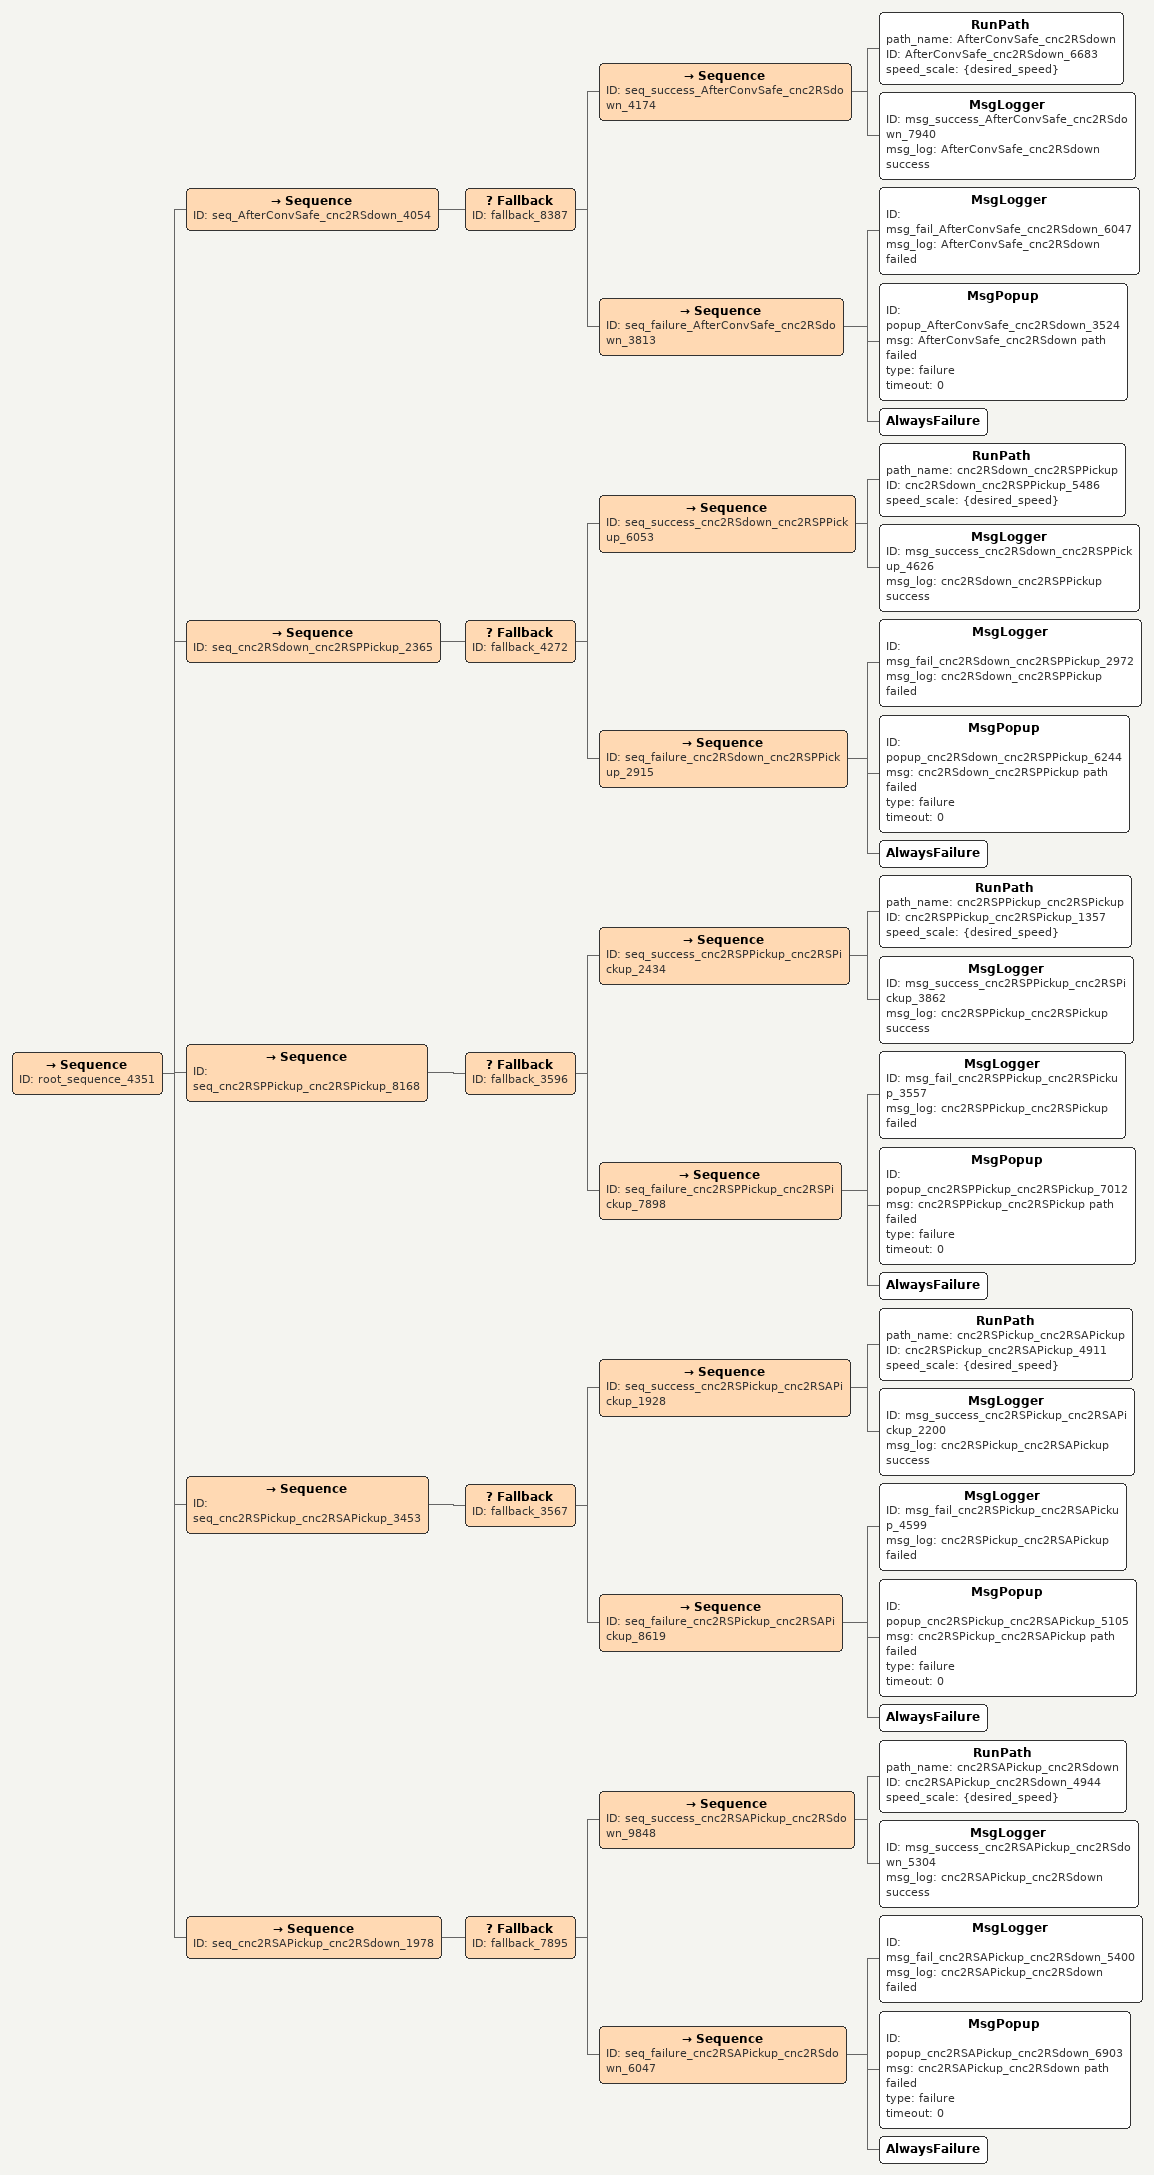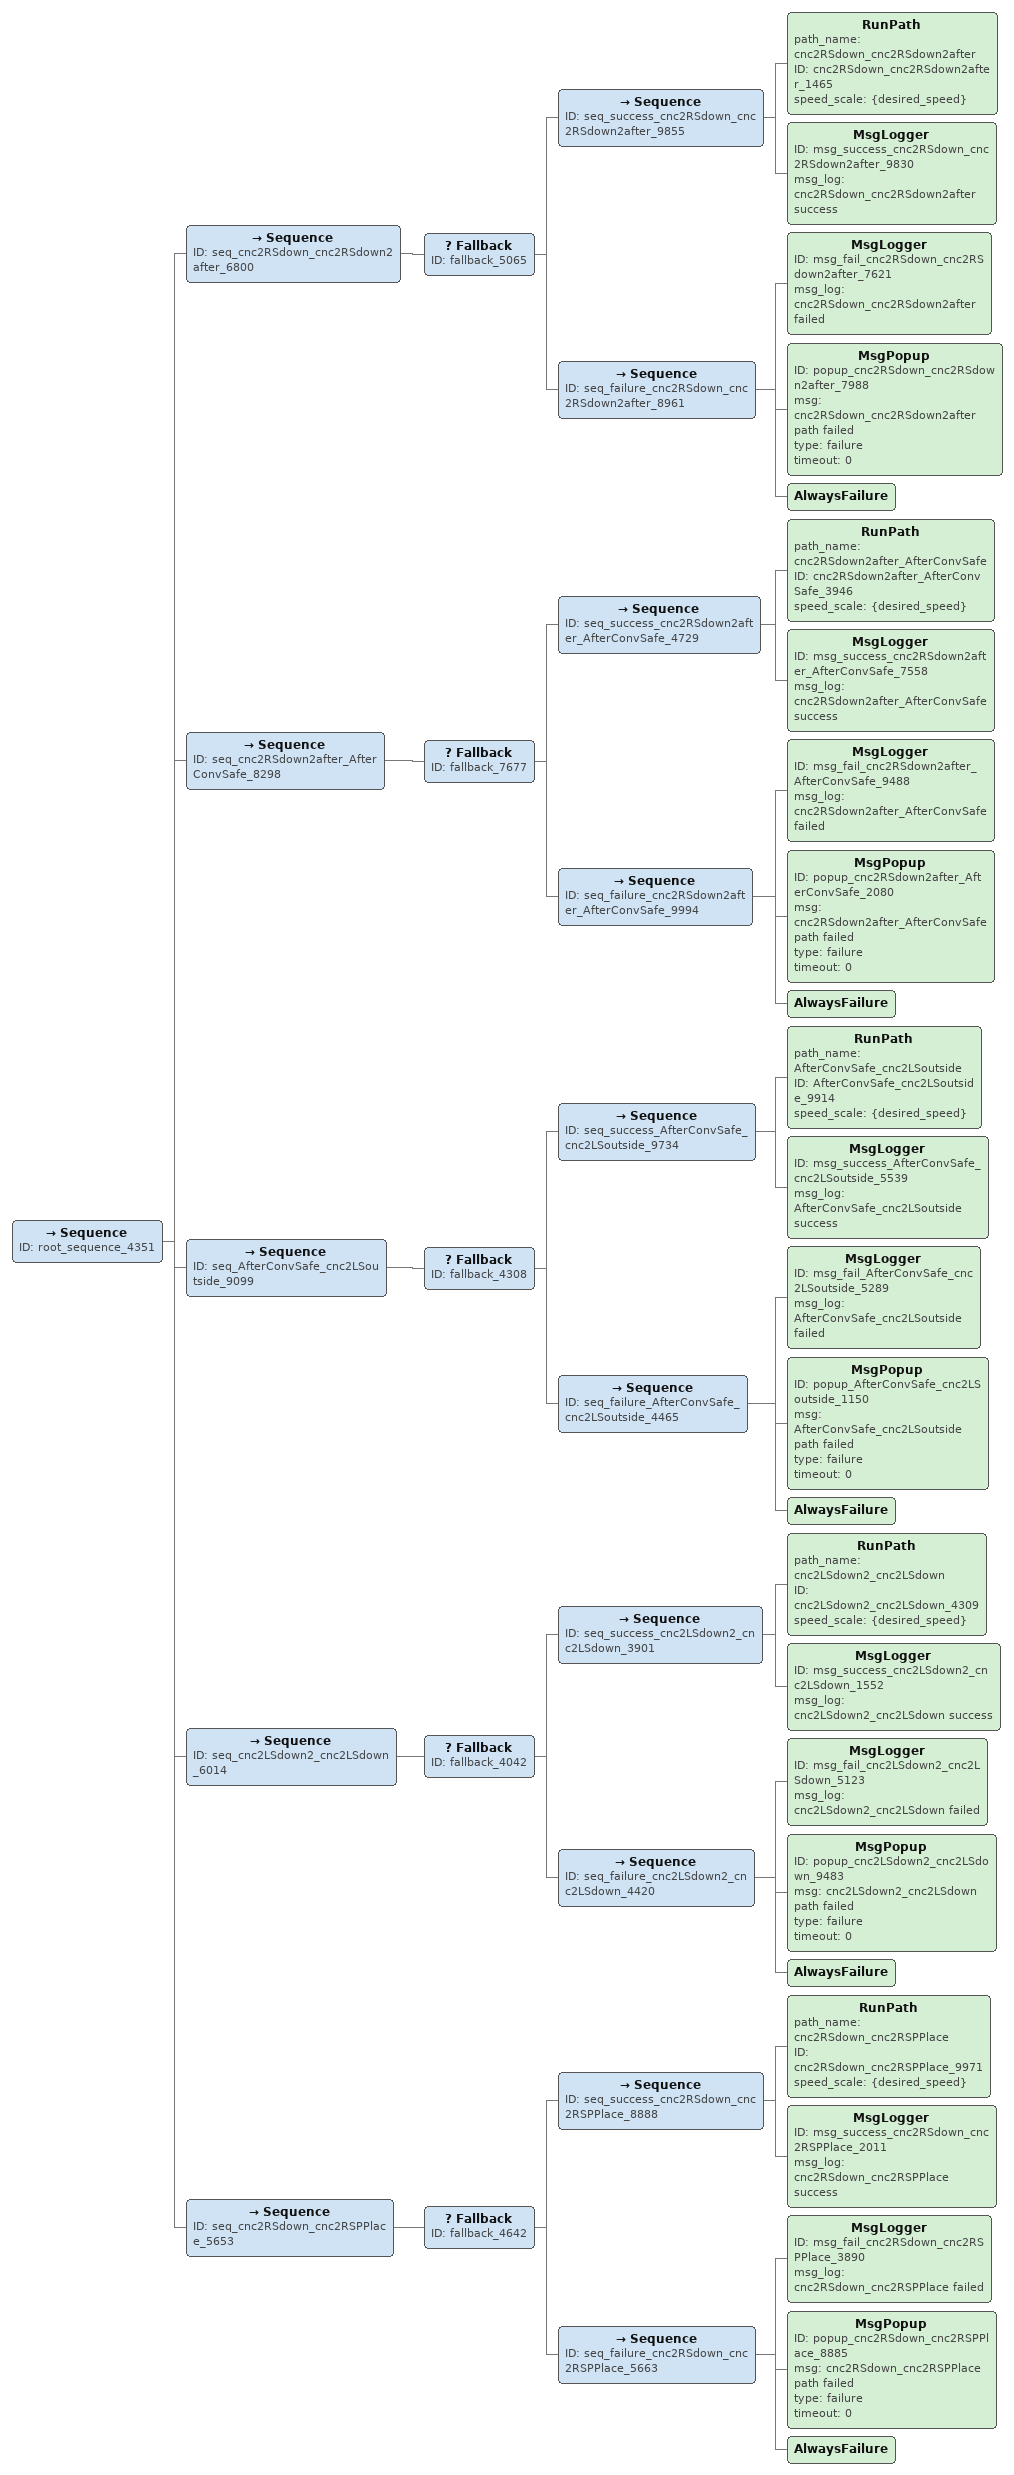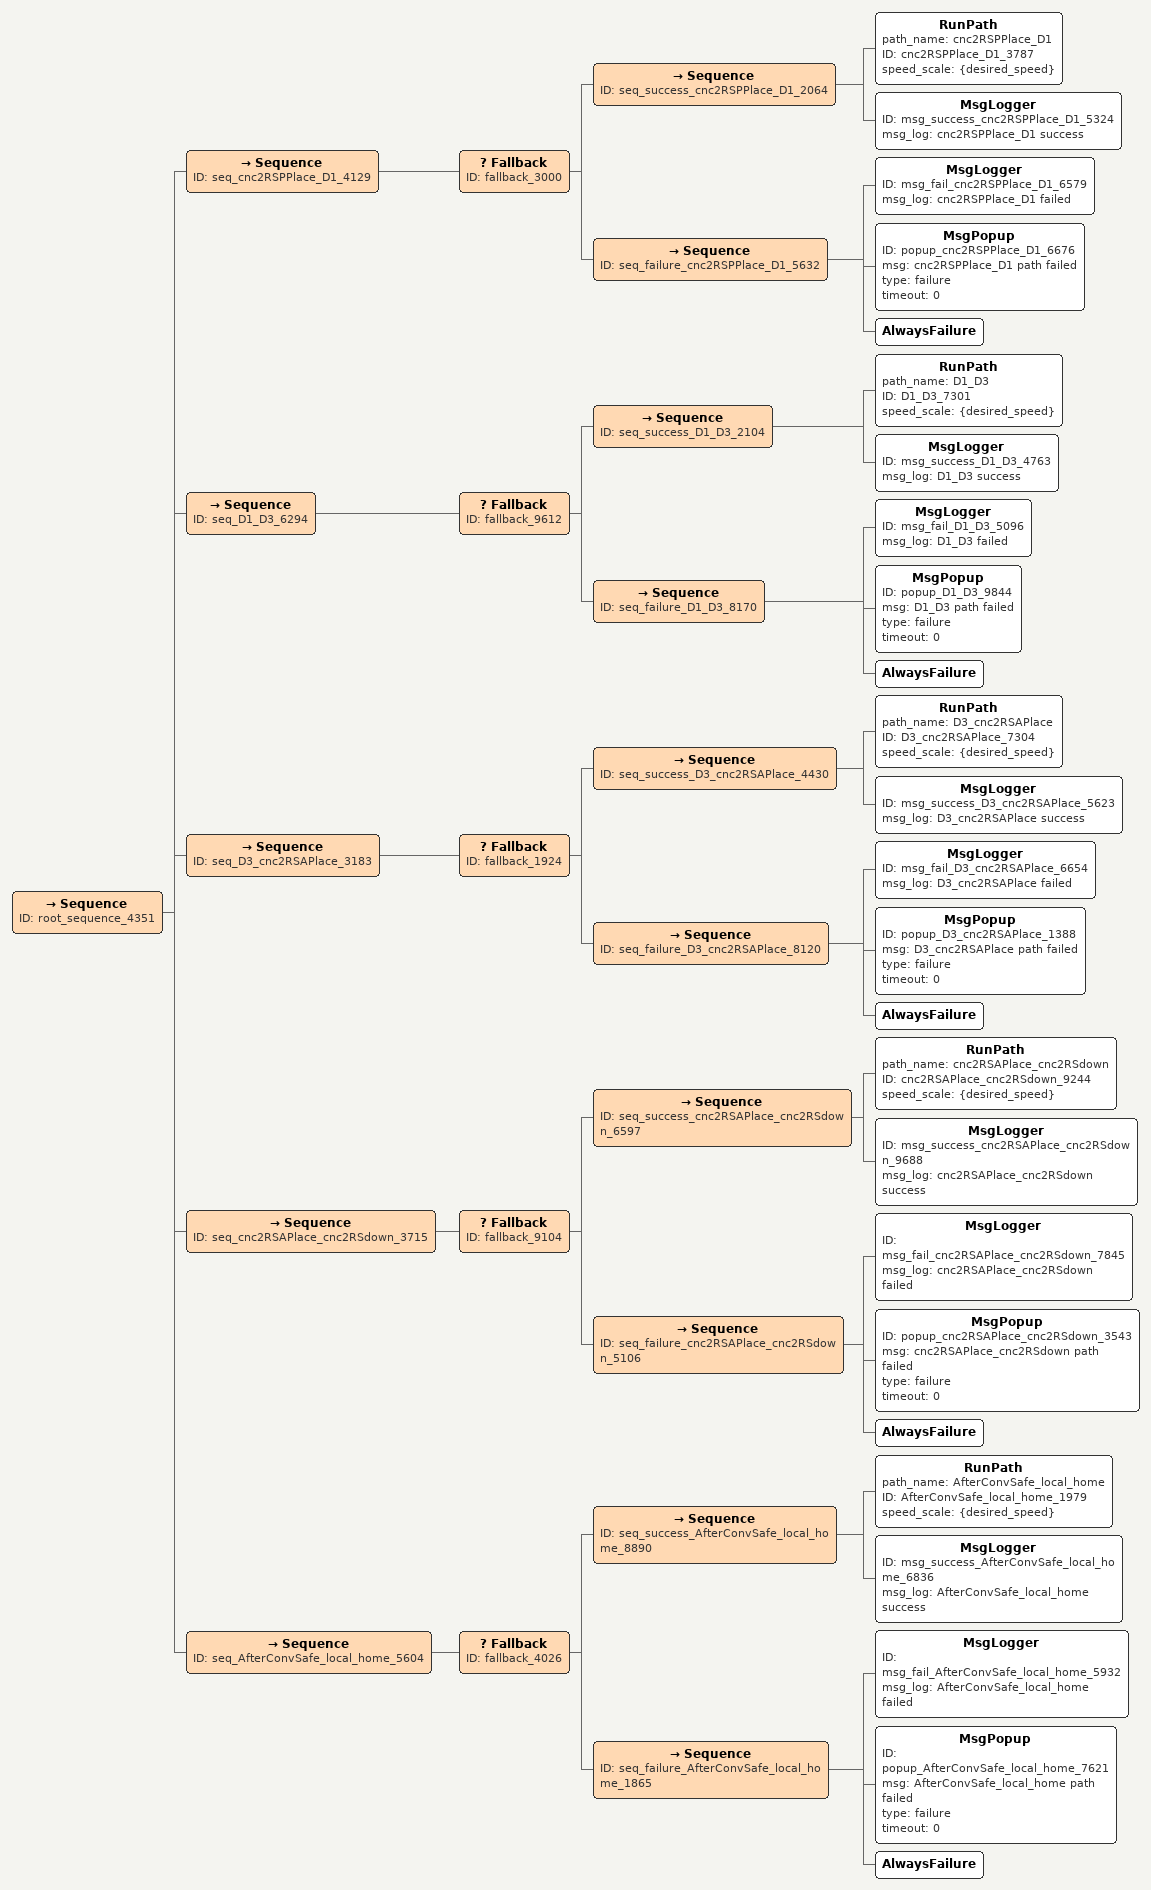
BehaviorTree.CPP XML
<Sequence ID="root_sequence_4351">
    <Sequence ID="seq_AfterConvSafe_cnc2RSdown_4054">
        <Fallback ID="fallback_8387">
            <Sequence ID="seq_success_AfterConvSafe_cnc2RSdown_4174">
                <RunPath path_name="AfterConvSafe_cnc2RSdown" ID="AfterConvSafe_cnc2RSdown_6683" speed_scale="{desired_speed}"/>
                <MsgLogger ID="msg_success_AfterConvSafe_cnc2RSdown_7940" msg_log="AfterConvSafe_cnc2RSdown success"/>
            </Sequence>
            <Sequence ID="seq_failure_AfterConvSafe_cnc2RSdown_3813">
                <MsgLogger ID="msg_fail_AfterConvSafe_cnc2RSdown_6047" msg_log="AfterConvSafe_cnc2RSdown failed"/>
                <MsgPopup ID="popup_AfterConvSafe_cnc2RSdown_3524" msg="AfterConvSafe_cnc2RSdown path failed" type="failure" timeout="0"/>
                <AlwaysFailure/>
            </Sequence>
        </Fallback>
    </Sequence>
    <Sequence ID="seq_cnc2RSdown_cnc2RSPPickup_2365">
        <Fallback ID="fallback_4272">
            <Sequence ID="seq_success_cnc2RSdown_cnc2RSPPickup_6053">
                <RunPath path_name="cnc2RSdown_cnc2RSPPickup" ID="cnc2RSdown_cnc2RSPPickup_5486" speed_scale="{desired_speed}"/>
                <MsgLogger ID="msg_success_cnc2RSdown_cnc2RSPPickup_4626" msg_log="cnc2RSdown_cnc2RSPPickup success"/>
            </Sequence>
            <Sequence ID="seq_failure_cnc2RSdown_cnc2RSPPickup_2915">
                <MsgLogger ID="msg_fail_cnc2RSdown_cnc2RSPPickup_2972" msg_log="cnc2RSdown_cnc2RSPPickup failed"/>
                <MsgPopup ID="popup_cnc2RSdown_cnc2RSPPickup_6244" msg="cnc2RSdown_cnc2RSPPickup path failed" type="failure" timeout="0"/>
                <AlwaysFailure/>
            </Sequence>
        </Fallback>
    </Sequence>
    <Sequence ID="seq_cnc2RSPPickup_cnc2RSPickup_8168">
        <Fallback ID="fallback_3596">
            <Sequence ID="seq_success_cnc2RSPPickup_cnc2RSPickup_2434">
                <RunPath path_name="cnc2RSPPickup_cnc2RSPickup" ID="cnc2RSPPickup_cnc2RSPickup_1357" speed_scale="{desired_speed}"/>
                <MsgLogger ID="msg_success_cnc2RSPPickup_cnc2RSPickup_3862" msg_log="cnc2RSPPickup_cnc2RSPickup success"/>
            </Sequence>
            <Sequence ID="seq_failure_cnc2RSPPickup_cnc2RSPickup_7898">
                <MsgLogger ID="msg_fail_cnc2RSPPickup_cnc2RSPickup_3557" msg_log="cnc2RSPPickup_cnc2RSPickup failed"/>
                <MsgPopup ID="popup_cnc2RSPPickup_cnc2RSPickup_7012" msg="cnc2RSPPickup_cnc2RSPickup path failed" type="failure" timeout="0"/>
                <AlwaysFailure/>
            </Sequence>
        </Fallback>
    </Sequence>
    <Sequence ID="seq_cnc2RSPickup_cnc2RSAPickup_3453">
        <Fallback ID="fallback_3567">
            <Sequence ID="seq_success_cnc2RSPickup_cnc2RSAPickup_1928">
                <RunPath path_name="cnc2RSPickup_cnc2RSAPickup" ID="cnc2RSPickup_cnc2RSAPickup_4911" speed_scale="{desired_speed}"/>
                <MsgLogger ID="msg_success_cnc2RSPickup_cnc2RSAPickup_2200" msg_log="cnc2RSPickup_cnc2RSAPickup success"/>
            </Sequence>
            <Sequence ID="seq_failure_cnc2RSPickup_cnc2RSAPickup_8619">
                <MsgLogger ID="msg_fail_cnc2RSPickup_cnc2RSAPickup_4599" msg_log="cnc2RSPickup_cnc2RSAPickup failed"/>
                <MsgPopup ID="popup_cnc2RSPickup_cnc2RSAPickup_5105" msg="cnc2RSPickup_cnc2RSAPickup path failed" type="failure" timeout="0"/>
                <AlwaysFailure/>
            </Sequence>
        </Fallback>
    </Sequence>
    <Sequence ID="seq_cnc2RSAPickup_cnc2RSdown_1978">
        <Fallback ID="fallback_7895">
            <Sequence ID="seq_success_cnc2RSAPickup_cnc2RSdown_9848">
                <RunPath path_name="cnc2RSAPickup_cnc2RSdown" ID="cnc2RSAPickup_cnc2RSdown_4944" speed_scale="{desired_speed}"/>
                <MsgLogger ID="msg_success_cnc2RSAPickup_cnc2RSdown_5304" msg_log="cnc2RSAPickup_cnc2RSdown success"/>
            </Sequence>
            <Sequence ID="seq_failure_cnc2RSAPickup_cnc2RSdown_6047">
                <MsgLogger ID="msg_fail_cnc2RSAPickup_cnc2RSdown_5400" msg_log="cnc2RSAPickup_cnc2RSdown failed"/>
                <MsgPopup ID="popup_cnc2RSAPickup_cnc2RSdown_6903" msg="cnc2RSAPickup_cnc2RSdown path failed" type="failure" timeout="0"/>
                <AlwaysFailure/>
            </Sequence>
        </Fallback>
    </Sequence>
</Sequence>

<Sequence ID="root_sequence_4351">
    <Sequence ID="seq_cnc2RSdown_cnc2RSdown2after_6800">
        <Fallback ID="fallback_5065">
            <Sequence ID="seq_success_cnc2RSdown_cnc2RSdown2after_9855">
                <RunPath path_name="cnc2RSdown_cnc2RSdown2after" ID="cnc2RSdown_cnc2RSdown2after_1465" speed_scale="{desired_speed}"/>
                <MsgLogger ID="msg_success_cnc2RSdown_cnc2RSdown2after_9830" msg_log="cnc2RSdown_cnc2RSdown2after success"/>
            </Sequence>
            <Sequence ID="seq_failure_cnc2RSdown_cnc2RSdown2after_8961">
                <MsgLogger ID="msg_fail_cnc2RSdown_cnc2RSdown2after_7621" msg_log="cnc2RSdown_cnc2RSdown2after failed"/>
                <MsgPopup ID="popup_cnc2RSdown_cnc2RSdown2after_7988" msg="cnc2RSdown_cnc2RSdown2after path failed" type="failure" timeout="0"/>
                <AlwaysFailure/>
            </Sequence>
        </Fallback>
    </Sequence>
    <Sequence ID="seq_cnc2RSdown2after_AfterConvSafe_8298">
        <Fallback ID="fallback_7677">
            <Sequence ID="seq_success_cnc2RSdown2after_AfterConvSafe_4729">
                <RunPath path_name="cnc2RSdown2after_AfterConvSafe" ID="cnc2RSdown2after_AfterConvSafe_3946" speed_scale="{desired_speed}"/>
                <MsgLogger ID="msg_success_cnc2RSdown2after_AfterConvSafe_7558" msg_log="cnc2RSdown2after_AfterConvSafe success"/>
            </Sequence>
            <Sequence ID="seq_failure_cnc2RSdown2after_AfterConvSafe_9994">
                <MsgLogger ID="msg_fail_cnc2RSdown2after_AfterConvSafe_9488" msg_log="cnc2RSdown2after_AfterConvSafe failed"/>
                <MsgPopup ID="popup_cnc2RSdown2after_AfterConvSafe_2080" msg="cnc2RSdown2after_AfterConvSafe path failed" type="failure" timeout="0"/>
                <AlwaysFailure/>
            </Sequence>
        </Fallback>
    </Sequence>
    <Sequence ID="seq_AfterConvSafe_cnc2LSoutside_9099">
        <Fallback ID="fallback_4308">
            <Sequence ID="seq_success_AfterConvSafe_cnc2LSoutside_9734">
                <RunPath path_name="AfterConvSafe_cnc2LSoutside" ID="AfterConvSafe_cnc2LSoutside_9914" speed_scale="{desired_speed}"/>
                <MsgLogger ID="msg_success_AfterConvSafe_cnc2LSoutside_5539" msg_log="AfterConvSafe_cnc2LSoutside success"/>
            </Sequence>
            <Sequence ID="seq_failure_AfterConvSafe_cnc2LSoutside_4465">
                <MsgLogger ID="msg_fail_AfterConvSafe_cnc2LSoutside_5289" msg_log="AfterConvSafe_cnc2LSoutside failed"/>
                <MsgPopup ID="popup_AfterConvSafe_cnc2LSoutside_1150" msg="AfterConvSafe_cnc2LSoutside path failed" type="failure" timeout="0"/>
                <AlwaysFailure/>
            </Sequence>
        </Fallback>
    </Sequence>
    <Sequence ID="seq_cnc2LSdown2_cnc2LSdown_6014">
        <Fallback ID="fallback_4042">
            <Sequence ID="seq_success_cnc2LSdown2_cnc2LSdown_3901">
                <RunPath path_name="cnc2LSdown2_cnc2LSdown" ID="cnc2LSdown2_cnc2LSdown_4309" speed_scale="{desired_speed}"/>
                <MsgLogger ID="msg_success_cnc2LSdown2_cnc2LSdown_1552" msg_log="cnc2LSdown2_cnc2LSdown success"/>
            </Sequence>
            <Sequence ID="seq_failure_cnc2LSdown2_cnc2LSdown_4420">
                <MsgLogger ID="msg_fail_cnc2LSdown2_cnc2LSdown_5123" msg_log="cnc2LSdown2_cnc2LSdown failed"/>
                <MsgPopup ID="popup_cnc2LSdown2_cnc2LSdown_9483" msg="cnc2LSdown2_cnc2LSdown path failed" type="failure" timeout="0"/>
                <AlwaysFailure/>
            </Sequence>
        </Fallback>
    </Sequence>
    <Sequence ID="seq_cnc2RSdown_cnc2RSPPlace_5653">
        <Fallback ID="fallback_4642">
            <Sequence ID="seq_success_cnc2RSdown_cnc2RSPPlace_8888">
                <RunPath path_name="cnc2RSdown_cnc2RSPPlace" ID="cnc2RSdown_cnc2RSPPlace_9971" speed_scale="{desired_speed}"/>
                <MsgLogger ID="msg_success_cnc2RSdown_cnc2RSPPlace_2011" msg_log="cnc2RSdown_cnc2RSPPlace success"/>
            </Sequence>
            <Sequence ID="seq_failure_cnc2RSdown_cnc2RSPPlace_5663">
                <MsgLogger ID="msg_fail_cnc2RSdown_cnc2RSPPlace_3890" msg_log="cnc2RSdown_cnc2RSPPlace failed"/>
                <MsgPopup ID="popup_cnc2RSdown_cnc2RSPPlace_8885" msg="cnc2RSdown_cnc2RSPPlace path failed" type="failure" timeout="0"/>
                <AlwaysFailure/>
            </Sequence>
        </Fallback>
    </Sequence>
</Sequence>

<Sequence ID="root_sequence_4351">
    <Sequence ID="seq_cnc2RSPPlace_D1_4129">
        <Fallback ID="fallback_3000">
            <Sequence ID="seq_success_cnc2RSPPlace_D1_2064">
                <RunPath path_name="cnc2RSPPlace_D1" ID="cnc2RSPPlace_D1_3787" speed_scale="{desired_speed}"/>
                <MsgLogger ID="msg_success_cnc2RSPPlace_D1_5324" msg_log="cnc2RSPPlace_D1 success"/>
            </Sequence>
            <Sequence ID="seq_failure_cnc2RSPPlace_D1_5632">
                <MsgLogger ID="msg_fail_cnc2RSPPlace_D1_6579" msg_log="cnc2RSPPlace_D1 failed"/>
                <MsgPopup ID="popup_cnc2RSPPlace_D1_6676" msg="cnc2RSPPlace_D1 path failed" type="failure" timeout="0"/>
                <AlwaysFailure/>
            </Sequence>
        </Fallback>
    </Sequence>
    <Sequence ID="seq_D1_D3_6294">
        <Fallback ID="fallback_9612">
            <Sequence ID="seq_success_D1_D3_2104">
                <RunPath path_name="D1_D3" ID="D1_D3_7301" speed_scale="{desired_speed}"/>
                <MsgLogger ID="msg_success_D1_D3_4763" msg_log="D1_D3 success"/>
            </Sequence>
            <Sequence ID="seq_failure_D1_D3_8170">
                <MsgLogger ID="msg_fail_D1_D3_5096" msg_log="D1_D3 failed"/>
                <MsgPopup ID="popup_D1_D3_9844" msg="D1_D3 path failed" type="failure" timeout="0"/>
                <AlwaysFailure/>
            </Sequence>
        </Fallback>
    </Sequence>
    <Sequence ID="seq_D3_cnc2RSAPlace_3183">
        <Fallback ID="fallback_1924">
            <Sequence ID="seq_success_D3_cnc2RSAPlace_4430">
                <RunPath path_name="D3_cnc2RSAPlace" ID="D3_cnc2RSAPlace_7304" speed_scale="{desired_speed}"/>
                <MsgLogger ID="msg_success_D3_cnc2RSAPlace_5623" msg_log="D3_cnc2RSAPlace success"/>
            </Sequence>
            <Sequence ID="seq_failure_D3_cnc2RSAPlace_8120">
                <MsgLogger ID="msg_fail_D3_cnc2RSAPlace_6654" msg_log="D3_cnc2RSAPlace failed"/>
                <MsgPopup ID="popup_D3_cnc2RSAPlace_1388" msg="D3_cnc2RSAPlace path failed" type="failure" timeout="0"/>
                <AlwaysFailure/>
            </Sequence>
        </Fallback>
    </Sequence>
    <Sequence ID="seq_cnc2RSAPlace_cnc2RSdown_3715">
        <Fallback ID="fallback_9104">
            <Sequence ID="seq_success_cnc2RSAPlace_cnc2RSdown_6597">
                <RunPath path_name="cnc2RSAPlace_cnc2RSdown" ID="cnc2RSAPlace_cnc2RSdown_9244" speed_scale="{desired_speed}"/>
                <MsgLogger ID="msg_success_cnc2RSAPlace_cnc2RSdown_9688" msg_log="cnc2RSAPlace_cnc2RSdown success"/>
            </Sequence>
            <Sequence ID="seq_failure_cnc2RSAPlace_cnc2RSdown_5106">
                <MsgLogger ID="msg_fail_cnc2RSAPlace_cnc2RSdown_7845" msg_log="cnc2RSAPlace_cnc2RSdown failed"/>
                <MsgPopup ID="popup_cnc2RSAPlace_cnc2RSdown_3543" msg="cnc2RSAPlace_cnc2RSdown path failed" type="failure" timeout="0"/>
                <AlwaysFailure/>
            </Sequence>
        </Fallback>
    </Sequence>
    <Sequence ID="seq_AfterConvSafe_local_home_5604">
        <Fallback ID="fallback_4026">
            <Sequence ID="seq_success_AfterConvSafe_local_home_8890">
                <RunPath path_name="AfterConvSafe_local_home" ID="AfterConvSafe_local_home_1979" speed_scale="{desired_speed}"/>
                <MsgLogger ID="msg_success_AfterConvSafe_local_home_6836" msg_log="AfterConvSafe_local_home success"/>
            </Sequence>
            <Sequence ID="seq_failure_AfterConvSafe_local_home_1865">
                <MsgLogger ID="msg_fail_AfterConvSafe_local_home_5932" msg_log="AfterConvSafe_local_home failed"/>
                <MsgPopup ID="popup_AfterConvSafe_local_home_7621" msg="AfterConvSafe_local_home path failed" type="failure" timeout="0"/>
                <AlwaysFailure/>
            </Sequence>
        </Fallback>
    </Sequence>
</Sequence>
